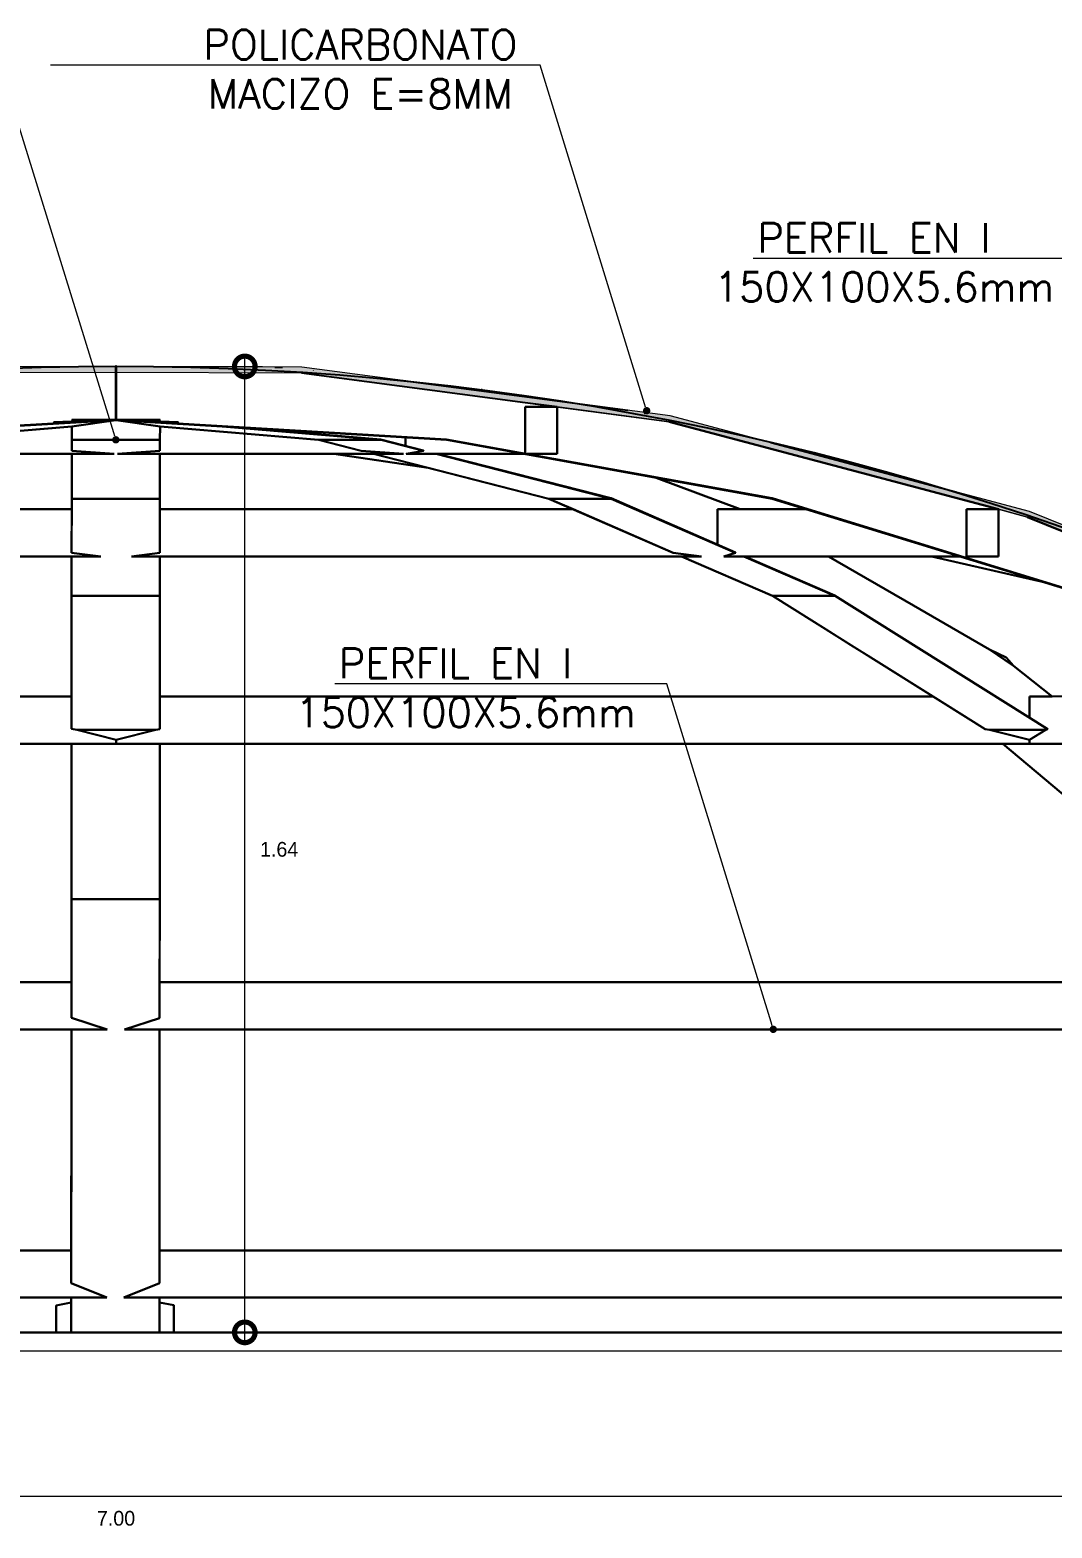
# Model space of a CAD drawing. Header units: metres. Extents: x 173 to 310, y -9 to 45.
# Drawn here: x 279.797 to 281.535, y 5.203 to 7.748 of the extents above; entities that cross this region are included whole.
import ezdxf
from ezdxf import colors
from ezdxf.entities.mleader import LeaderData, LeaderLine
from ezdxf.math import Vec2, Vec3

# ---------------------------------------------------------------- set-up
doc = ezdxf.new("R2010")
doc.units = ezdxf.units.M
doc.header["$MEASUREMENT"] = 0
for name, color, linetype, lineweight, true_color in [('Estructura – Carga_Pluma_Nº__167', 7, 'Continuous', 0, 0x009fd5), ('INT _ Mobiliario_Pluma_Nº__24', 7, 'Continuous', 0, 0x4a4a4a), ('INT _ Mobiliario_Pluma_Nº__90', 7, 'Continuous', 0, 0xc5ff15), ('Structural - Bearing_Pen_No__87', 7, 'Continuous', 20, 0x6a6a6a), ('Structural - Bearing_Pluma_Nº__167', 7, 'Continuous', 0, 0x009fd5), ('Structural - Bearing_Pluma_Nº__21', 7, 'Continuous', 0, 0x2a2a2a)]:
    doc.layers.add(name, color=color, linetype=linetype, lineweight=lineweight, true_color=true_color)
for name, color, linetype, lineweight in [('INT _ Mobiliario_Pluma_Nº__2', 8, 'Continuous', 5), ('MOD _ Estructura Compleja_Pluma_Nº__20', 7, 'Continuous', 5), ('MOD _ Forma_Pluma_Nº__20', 7, 'Continuous', 5), ('Structural - Bearing_Pluma_Nº__87', 62, 'Continuous', 0)]:
    doc.layers.add(name, color=color, linetype=linetype, lineweight=lineweight)
doc.styles.add('01COTAS', font='romans.shx')
doc.dimstyles.new('detalles menores', dxfattribs={"dimtxt": 0.025, "dimasz": 0.07, "dimexe": 0.03, "dimexo": 0.0215, "dimgap": 0.025, "dimtad": 2, "dimtih": 1, "dimtoh": 1, "dimzin": 1, "dimdsep": 46, "dimtxsty": 'Standard', "dimblk": 'DOTSMALL', "dimcen": 0, "dimdle": 0.0175, "dimclrd": 10, "dimclre": 10, "dimclrt": 3, "dimazin": 0, "dimtfac": 1, "dimtix": 1, "dimtmove": 0, "dimatfit": 2, "dimldrblk": 'OBLIQUE', "dimfxl": 1, "dimlwd": 5, "dimlwe": 5, "dimarcsym": 0})

# ---------------------------------------------------------------- blocks, each defined once
blk = doc.blocks.new('_DOT')
at = {"color": 0, "linetype": 'ByBlock', "lineweight": -2}
blk.add_line((-0.5, 0), (-1, 0), dxfattribs=at)
at = {"color": 0, "linetype": 'ByBlock', "const_width": 0.5}
blk.add_lwpolyline([(-0.25, 0, 1), (0.25, 0, 1)], format="xyb", close=True, dxfattribs=at)
blk = doc.blocks.new('_DOTSMALL')
at = {"color": 0, "linetype": 'ByBlock', "const_width": 0.5}
blk.add_lwpolyline([(-0.0625, 0, 1), (0.0625, 0, 1)], format="xyb", close=True, dxfattribs=at)
blk = doc.blocks.new('*D76')
at = {"color": 10, "lineweight": 5, "transparency": 16777216}
for p, q in [((280.1626, 5.5181), (280.1626, 7.1941)), ((279.9696, 7.1766), (280.1926, 7.1766)), ((279.9642, 5.5356), (280.1926, 5.5356))]:
    blk.add_line(p, q, dxfattribs=at)
at = {"layer": 'Defpoints', "color": 0, "transparency": 16777216}
for p in [(279.9481, 7.1766), (280.1626, 7.1766), (279.9427, 5.5356)]:
    blk.add_point(p, dxfattribs=at)
at = {"color": 10, "lineweight": 5, "transparency": 16777216, "xscale": 0.07, "yscale": 0.07, "zscale": 0.07}
for p, rotation in [((280.1626, 7.1766), 90), ((280.1626, 5.5356), 270)]:
    blk.add_blockref('_DOTSMALL', p, dxfattribs=dict(at, rotation=rotation))
at = {"color": 3, "transparency": 16777216, "insert": (280.221, 6.3561), "char_height": 0.025, "attachment_point": 5}
blk.add_mtext('1.64', dxfattribs=at)
blk = doc.blocks.new('_Oblique')
at = {"color": 0, "linetype": 'ByBlock', "lineweight": -2}
blk.add_line((-0.5, -0.5), (0.5, 0.5), dxfattribs=at)
blk = doc.blocks.new('*D77')
at = {"color": 10, "lineweight": 5, "transparency": 16777216}
for p, q in [((276.4439, 5.5136), (276.4439, 5.2271)), ((283.4436, 5.514), (283.4436, 5.2271)), ((276.4264, 5.2571), (283.4611, 5.2571))]:
    blk.add_line(p, q, dxfattribs=at)
at = {"layer": 'Defpoints', "color": 0, "transparency": 16777216}
for p in [(276.4439, 5.5351), (283.4436, 5.5355), (283.4436, 5.2571)]:
    blk.add_point(p, dxfattribs=at)
at = {"color": 10, "lineweight": 5, "transparency": 16777216, "xscale": 0.07, "yscale": 0.07, "zscale": 0.07, "rotation": 180}
blk.add_blockref('_DOTSMALL', (276.4439, 5.2571), dxfattribs=at)
at = {"color": 10, "lineweight": 5, "transparency": 16777216, "xscale": 0.07, "yscale": 0.07, "zscale": 0.07}
blk.add_blockref('_DOTSMALL', (283.4436, 5.2571), dxfattribs=at)
at = {"color": 3, "transparency": 16777216, "insert": (279.9437, 5.2196), "char_height": 0.025, "attachment_point": 5}
blk.add_mtext('7.00', dxfattribs=at)

msp = doc.modelspace()

# ---------------------------------------------------------------- hatches: boundary and pattern name
at = {"layer": 'Estructura – Carga_Pluma_Nº__167', "linetype": 'Continuous', "lineweight": 0, "true_color": 0x009fd5}
msp.add_hatch(color=142, dxfattribs=at).paths.add_polyline_path([(283.5161, 5.6013), (283.5238, 5.6083), (283.1363, 5.9997), (282.6311, 6.3794), (282.0816, 6.6913), (281.4966, 6.9303), (280.8859, 7.0926), (280.2595, 7.1755), (279.9436, 7.1766), (279.6276, 7.1755), (279.0012, 7.0926), (278.3905, 6.9303), (277.8056, 6.6913), (277.256, 6.3794), (276.7509, 5.9997), (276.3633, 5.6083), (276.371, 5.6013), (276.7577, 5.9919), (277.2616, 6.3708), (277.81, 6.6821), (278.3937, 6.9207), (279.0031, 7.0828), (279.6283, 7.1655), (279.9436, 7.1666), (280.2588, 7.1655), (280.884, 7.0828), (281.4934, 6.9207), (282.0771, 6.6821), (282.6255, 6.3708), (283.1294, 5.9919)])

# ---------------------------------------------------------------- linework, layer by layer
for p, q in [((279.9437, 7.1773), (279.9427, 7.1773)), ((279.9427, 7.1773), (279.9427, 7.0861)), ((279.9439, 7.1773), (279.9432, 7.1773)), ((279.9432, 7.1773), (279.9432, 7.0861)), ((279.9444, 7.1773), (279.9434, 7.1773)), ((279.9434, 7.1773), (279.9434, 7.0861)), ((279.9437, 7.0861), (279.9437, 7.1773)), ((279.9439, 7.0861), (279.9439, 7.1773)), ((279.9444, 7.0861), (279.9444, 7.1773)), ((280.2136, 7.1757), (280.2266, 7.1756)), ((280.6394, 7.1151), (280.2588, 7.1655)), ((280.4318, 7.1527), (280.8136, 7.1022)), ((280.6936, 7.108), (280.6394, 7.1151)), ((280.6394, 7.108), (280.6394, 7.0284)), ((280.6394, 7.0284), (280.6394, 7.108)), ((280.6394, 7.108), (280.6394, 7.108)), ((280.6394, 7.0284), (280.6394, 7.108)), ((280.6394, 7.108), (280.6936, 7.108)), ((280.6936, 7.108), (280.6394, 7.108)), ((280.6394, 7.108), (280.6394, 7.028)), ((280.6936, 7.108), (280.6936, 7.028)), ((280.6936, 7.028), (280.6936, 7.108)), ((279.9436, 7.0861), (279.3818, 7.0526)), ((279.3818, 7.0526), (279.9436, 7.0861)), ((279.3819, 7.052), (279.9436, 7.0855)), ((279.9428, 7.0854), (279.7624, 7.0747)), ((279.9439, 7.0861), (279.8372, 7.0816)), ((279.8372, 7.081), (279.9439, 7.0855)), ((279.8372, 7.0816), (279.8372, 7.081)), ((279.9432, 7.0861), (279.8378, 7.0817)), ((279.8378, 7.081), (279.9432, 7.0855)), ((279.8378, 7.0817), (279.8378, 7.081)), ((279.9434, 7.0854), (279.8685, 7.0747)), ((279.8685, 7.0747), (279.9434, 7.0854)), ((280.0186, 7.0861), (279.8686, 7.0861)), ((279.8686, 7.0861), (279.8686, 7.0854)), ((279.8686, 7.0854), (280.0186, 7.0854)), ((279.9427, 7.0861), (279.9437, 7.0861)), ((279.9434, 7.0854), (279.9428, 7.0854)), ((279.9432, 7.0861), (279.9439, 7.0861)), ((280.05, 7.0816), (279.9432, 7.0861)), ((279.9432, 7.0855), (280.05, 7.081)), ((279.9434, 7.0861), (279.9444, 7.0861)), ((279.9437, 7.0854), (279.9434, 7.0854)), ((280.5053, 7.0526), (279.9436, 7.0861)), ((279.9436, 7.0861), (280.3514, 7.0618)), ((279.9436, 7.0855), (280.5052, 7.052)), ((280.0185, 7.0747), (279.9437, 7.0854)), ((279.9443, 7.0854), (279.9437, 7.0854)), ((279.9437, 7.0854), (280.0185, 7.0747)), ((280.0493, 7.0817), (279.9439, 7.0861)), ((279.9439, 7.0855), (280.0493, 7.081)), ((280.1246, 7.0747), (279.9443, 7.0854)), ((280.0186, 7.0854), (280.0186, 7.0861)), ((280.0493, 7.081), (280.0493, 7.0817)), ((280.05, 7.081), (280.05, 7.0816)), ((280.8839, 7.0828), (280.884, 7.0828)), ((281.4437, 6.9339), (280.884, 7.0828)), ((280.884, 7.0828), (280.884, 7.0828)), ((280.884, 7.0828), (281.4437, 6.9339)), ((281.4438, 6.9339), (280.884, 7.0828)), ((279.8685, 7.0747), (279.5993, 7.052)), ((279.5993, 7.052), (279.8685, 7.0747)), ((279.8684, 7.0526), (279.8685, 7.0747)), ((279.8685, 7.0747), (279.8684, 7.052)), ((279.8685, 7.0747), (279.8684, 7.0526)), ((279.8684, 7.052), (279.8685, 7.0747)), ((279.8684, 7.052), (279.8684, 7.0526)), ((279.8684, 7.0526), (279.8684, 7.052)), ((279.8684, 7.0334), (279.8684, 7.052)), ((279.8684, 7.052), (280.0184, 7.052)), ((280.0184, 7.052), (279.8684, 7.052)), ((279.8684, 7.052), (279.8684, 7.0334)), ((280.0185, 7.0747), (280.0184, 7.052)), ((280.0184, 7.052), (280.0185, 7.0747)), ((280.0184, 7.052), (280.0184, 7.0334)), ((280.0184, 7.0334), (280.0184, 7.052)), ((280.2877, 7.052), (280.0185, 7.0747)), ((280.0185, 7.0747), (280.2877, 7.052)), ((280.3937, 7.052), (280.1246, 7.0747)), ((280.1246, 7.0747), (280.3937, 7.052)), ((280.1525, 7.073), (280.1246, 7.0747)), ((280.3938, 7.0526), (280.1525, 7.073)), ((280.1525, 7.073), (280.3938, 7.0526)), ((280.4356, 7.0561), (280.1525, 7.073)), ((280.3604, 7.0334), (280.2877, 7.052)), ((280.2877, 7.052), (280.3937, 7.052)), ((280.3937, 7.052), (280.2877, 7.052)), ((280.2877, 7.052), (280.3604, 7.0334)), ((280.3514, 7.0618), (280.5053, 7.0526)), ((280.4665, 7.0334), (280.3937, 7.052)), ((280.3937, 7.052), (280.4665, 7.0334)), ((280.4665, 7.0341), (280.3938, 7.0526)), ((280.3938, 7.0526), (280.4356, 7.042)), ((280.5052, 7.052), (280.4356, 7.0561)), ((280.4356, 7.0561), (280.4356, 7.042)), ((280.4356, 7.042), (280.4356, 7.0561)), ((280.638, 7.028), (280.5052, 7.052)), ((280.5052, 7.052), (281.0589, 6.952)), ((280.5053, 7.0526), (280.6394, 7.0284)), ((281.0591, 6.9526), (280.5053, 7.0526)), ((279.4544, 7.028), (279.9408, 7.028)), ((279.8684, 7.028), (279.5054, 7.028)), ((279.8684, 7.028), (279.8683, 6.952)), ((279.8683, 6.952), (279.8684, 7.028)), ((279.9408, 7.028), (279.8684, 7.0334)), ((279.8684, 7.0334), (279.9408, 7.028)), ((279.9408, 7.028), (279.8684, 7.028)), ((280.0184, 7.0334), (279.9463, 7.028)), ((279.9463, 7.028), (280.0184, 7.0334)), ((279.9463, 7.028), (280.4326, 7.028)), ((280.0184, 7.028), (279.9463, 7.028)), ((280.0183, 6.952), (280.0184, 7.028)), ((280.0184, 7.028), (280.0183, 6.952)), ((280.3142, 7.028), (280.0184, 7.028)), ((280.3815, 7.028), (280.3142, 7.028)), ((280.3142, 7.028), (280.4741, 7.0043)), ((280.4741, 7.0043), (280.3142, 7.028)), ((280.4326, 7.028), (280.3604, 7.0334)), ((280.3604, 7.0334), (280.4326, 7.028)), ((280.4326, 7.028), (280.3815, 7.028)), ((280.3815, 7.028), (280.6792, 6.952)), ((280.4189, 7.0184), (280.3815, 7.028)), ((280.4356, 7.042), (280.4665, 7.0341)), ((280.4665, 7.0334), (280.4367, 7.028)), ((280.4367, 7.028), (280.4665, 7.0334)), ((280.4367, 7.028), (280.638, 7.028)), ((280.4876, 7.028), (280.4367, 7.028)), ((280.4665, 7.0341), (280.4665, 7.0334)), ((280.4665, 7.0334), (280.4665, 7.0341)), ((280.7852, 6.952), (280.4876, 7.028)), ((280.4876, 7.028), (280.7852, 6.952)), ((280.4903, 7.028), (280.4876, 7.028)), ((280.7854, 6.9526), (280.4903, 7.028)), ((280.638, 7.028), (280.4903, 7.028)), ((280.4903, 7.028), (280.7854, 6.9526)), ((280.8617, 6.9876), (280.638, 7.028)), ((280.6394, 7.0284), (280.6394, 7.0284)), ((280.6394, 7.028), (280.6936, 7.028)), ((280.6936, 7.028), (280.6419, 7.028)), ((280.6419, 7.028), (281.0591, 6.9526)), ((281.0569, 7.0472), (281.3713, 6.9636)), ((280.4741, 7.0043), (280.4189, 7.0184)), ((280.6792, 6.952), (280.4741, 7.0043)), ((281.0044, 6.9339), (280.8617, 6.9876)), ((281.0589, 6.952), (280.8617, 6.9876)), ((280.8617, 6.9876), (281.0044, 6.9339)), ((279.8683, 6.952), (279.8682, 6.8602)), ((279.8683, 6.952), (280.0183, 6.952)), ((280.0183, 6.952), (279.8683, 6.952)), ((279.8683, 6.9391), (279.8683, 6.952)), ((280.0182, 6.8601), (280.0183, 6.952)), ((280.0183, 6.952), (280.0183, 6.9339)), ((280.6792, 6.952), (280.7852, 6.952)), ((280.7852, 6.952), (280.6792, 6.952)), ((280.6792, 6.952), (280.8908, 6.8601)), ((280.7207, 6.9339), (280.6792, 6.952)), ((280.9969, 6.8601), (280.7852, 6.952)), ((280.7852, 6.952), (280.9969, 6.8601)), ((280.9969, 6.8608), (280.7854, 6.9526)), ((280.7854, 6.9526), (280.966, 6.8742)), ((281.1177, 6.9339), (281.0589, 6.952)), ((281.0589, 6.952), (281.5969, 6.7869)), ((281.0591, 6.9526), (281.5971, 6.7875)), ((281.5971, 6.7875), (281.0591, 6.9526)), ((279.8683, 6.9339), (279.1662, 6.9339)), ((279.1662, 6.9339), (279.8683, 6.9339)), ((279.8682, 6.8602), (279.8683, 6.9339)), ((279.8683, 6.9339), (279.8683, 6.9391)), ((280.0183, 6.9339), (280.0182, 6.8601)), ((280.7207, 6.9339), (280.0183, 6.9339)), ((280.0183, 6.9339), (280.7207, 6.9339)), ((280.8908, 6.8601), (280.7207, 6.9339)), ((281.1177, 6.9339), (280.966, 6.9339)), ((280.966, 6.9339), (280.966, 6.8742)), ((280.966, 6.8742), (280.966, 6.9339)), ((280.966, 6.9339), (281.0044, 6.9339)), ((281.0044, 6.9339), (281.1177, 6.9339)), ((281.3783, 6.8539), (281.1177, 6.9339)), ((281.3897, 6.9339), (281.3896, 6.9339)), ((281.3896, 6.9339), (281.3896, 6.8539)), ((281.3896, 6.8539), (281.3896, 6.9339)), ((281.3896, 6.9339), (281.4437, 6.9339)), ((281.3897, 6.8539), (281.3897, 6.9339)), ((281.4438, 6.9339), (281.3897, 6.9339)), ((281.3897, 6.9339), (281.3897, 6.8539)), ((281.4437, 6.9339), (281.4438, 6.9339)), ((281.4438, 6.9339), (281.4438, 6.8539)), ((281.4438, 6.8539), (281.4438, 6.9339)), ((281.4933, 6.9208), (281.4934, 6.9207)), ((281.4933, 6.9208), (281.4934, 6.9207)), ((281.4934, 6.9207), (281.4933, 6.9208)), ((282.0425, 6.6962), (281.4934, 6.9207)), ((281.4934, 6.9207), (281.4934, 6.9207)), ((281.4934, 6.9207), (281.4934, 6.9207)), ((281.4934, 6.9207), (282.0425, 6.6962)), ((282.0423, 6.6963), (281.4934, 6.9207)), ((280.966, 6.8742), (280.9969, 6.8608)), ((278.9473, 6.8539), (279.9177, 6.8539)), ((279.8682, 6.8539), (279.1544, 6.8539)), ((279.8682, 6.8539), (279.8681, 6.7869)), ((279.9177, 6.8539), (279.8682, 6.8602)), ((279.8682, 6.8602), (279.9177, 6.8539)), ((279.9177, 6.8539), (279.8682, 6.8539)), ((279.8682, 6.841), (279.8682, 6.8539)), ((280.0182, 6.8601), (279.9698, 6.8539)), ((279.9698, 6.8539), (280.0182, 6.8601)), ((279.9698, 6.8539), (280.9392, 6.8539)), ((280.0182, 6.8539), (279.9698, 6.8539)), ((280.0181, 6.7869), (280.0182, 6.8539)), ((280.0182, 6.8539), (280.0181, 6.7869)), ((280.3659, 6.8539), (280.0182, 6.8539)), ((280.905, 6.8539), (280.3659, 6.8539)), ((280.9392, 6.8539), (280.8908, 6.8601)), ((280.8908, 6.8601), (280.9392, 6.8539)), ((280.9392, 6.8539), (280.905, 6.8539)), ((280.905, 6.8539), (281.0595, 6.7869)), ((281.0595, 6.7869), (280.905, 6.8539)), ((280.9969, 6.8601), (280.977, 6.8539)), ((280.977, 6.8539), (280.9969, 6.8601)), ((280.977, 6.8539), (281.3783, 6.8539)), ((281.0111, 6.8539), (280.977, 6.8539)), ((280.9969, 6.8608), (280.9969, 6.8601)), ((280.9969, 6.8601), (280.9969, 6.8608)), ((281.1656, 6.7869), (281.0111, 6.8539)), ((281.0111, 6.8539), (281.1656, 6.7869)), ((281.0127, 6.8539), (281.0111, 6.8539)), ((281.1657, 6.7875), (281.0127, 6.8539)), ((281.0127, 6.8539), (281.1657, 6.7875)), ((281.155, 6.8539), (281.0127, 6.8539)), ((281.2994, 6.7704), (281.155, 6.8539)), ((281.155, 6.8539), (281.2994, 6.7704)), ((281.3299, 6.8539), (281.155, 6.8539)), ((281.3299, 6.8539), (281.5231, 6.8095)), ((281.3783, 6.8539), (281.3299, 6.8539)), ((281.5231, 6.8095), (281.3299, 6.8539)), ((281.5231, 6.8095), (281.3783, 6.8539)), ((281.3896, 6.8539), (281.3897, 6.8539)), ((281.4438, 6.8539), (281.3896, 6.8539)), ((281.3897, 6.8539), (281.4438, 6.8539)), ((279.8681, 6.7869), (279.8682, 6.841)), ((281.5968, 6.7869), (281.5231, 6.8095)), ((279.8681, 6.7869), (279.868, 6.5607)), ((279.8681, 6.7869), (280.0181, 6.7869)), ((280.0181, 6.7869), (279.8681, 6.7869)), ((279.8681, 6.6985), (279.8681, 6.7869)), ((280.018, 6.5603), (280.0181, 6.7869)), ((280.0181, 6.7869), (280.0181, 6.6821)), ((281.0595, 6.7869), (281.1656, 6.7869)), ((281.1656, 6.7869), (281.0595, 6.7869)), ((281.0595, 6.7869), (281.4212, 6.5603)), ((281.1506, 6.7298), (281.0595, 6.7869)), ((281.5274, 6.5603), (281.1656, 6.7869)), ((281.1656, 6.7869), (281.5274, 6.5603)), ((281.5274, 6.561), (281.1657, 6.7875)), ((281.1657, 6.7875), (281.4964, 6.5804)), ((281.4287, 6.6957), (281.2994, 6.7704)), ((281.2994, 6.7704), (281.4287, 6.6957)), ((281.2994, 6.7704), (281.4287, 6.6957)), ((281.4287, 6.6957), (281.2994, 6.7704)), ((281.1929, 6.7033), (281.1506, 6.7298)), ((279.8681, 6.6821), (279.8681, 6.6985)), ((281.2268, 6.6821), (281.1929, 6.7033)), ((281.4287, 6.6957), (281.4287, 6.6957)), ((281.4287, 6.6957), (281.4696, 6.6681)), ((281.4569, 6.6821), (281.4287, 6.6957)), ((281.4696, 6.6681), (281.4287, 6.6957)), ((281.4287, 6.6957), (281.4569, 6.6821)), ((281.4287, 6.6957), (281.4287, 6.6957)), ((279.868, 6.6157), (279.8681, 6.6821)), ((280.0181, 6.6699), (280.018, 6.6157)), ((280.0181, 6.6821), (280.0181, 6.6699)), ((281.3328, 6.6157), (281.2268, 6.6821)), ((281.4696, 6.6681), (281.4569, 6.6821)), ((281.4569, 6.6821), (281.4584, 6.6804)), ((281.4584, 6.6804), (281.4696, 6.6681)), ((281.4696, 6.6681), (281.4696, 6.6681)), ((281.5348, 6.6157), (281.4696, 6.6681)), ((281.4696, 6.6681), (281.5349, 6.6157)), ((281.4696, 6.6681), (281.4696, 6.6681)), ((281.4696, 6.6681), (281.5348, 6.6157)), ((281.5349, 6.6157), (281.4696, 6.6681)), ((279.868, 6.6157), (278.554, 6.6157)), ((278.7565, 6.6157), (279.868, 6.6157)), ((279.868, 6.5607), (279.868, 6.6157)), ((281.3328, 6.6157), (280.018, 6.6157)), ((280.018, 6.6157), (280.018, 6.5603)), ((280.018, 6.6157), (280.3478, 6.6157)), ((280.3478, 6.6157), (281.3328, 6.6157)), ((281.4212, 6.5603), (281.3328, 6.6157)), ((281.9833, 6.6157), (281.4964, 6.6157)), ((281.4964, 6.6157), (281.4964, 6.5804)), ((281.4964, 6.5804), (281.4964, 6.6157)), ((281.4964, 6.6157), (281.5348, 6.6157)), ((281.5348, 6.6157), (281.5349, 6.6157)), ((281.4964, 6.5804), (281.5274, 6.561)), ((279.8769, 6.559), (279.868, 6.5607)), ((279.868, 6.5607), (279.8769, 6.559)), ((279.944, 6.5425), (279.8769, 6.559)), ((279.8769, 6.559), (280.0111, 6.559)), ((279.8769, 6.559), (279.944, 6.5425)), ((280.0111, 6.559), (279.8769, 6.559)), ((280.0111, 6.559), (279.944, 6.5425)), ((279.944, 6.5425), (280.0111, 6.559)), ((279.944, 6.5425), (279.944, 6.5357)), ((279.944, 6.5357), (279.944, 6.5425)), ((280.018, 6.5603), (280.0111, 6.559)), ((280.0111, 6.559), (280.018, 6.5603)), ((281.4283, 6.559), (281.4212, 6.5603)), ((281.4212, 6.5603), (281.4283, 6.559)), ((281.4963, 6.5423), (281.4283, 6.559)), ((281.4283, 6.559), (281.5245, 6.559)), ((281.4283, 6.559), (281.4963, 6.5423)), ((281.5245, 6.559), (281.4283, 6.559)), ((281.5245, 6.559), (281.4963, 6.5423)), ((281.4963, 6.5423), (281.5245, 6.559)), ((281.4963, 6.5357), (281.4963, 6.5423)), ((281.4963, 6.5423), (281.4963, 6.5357)), ((281.5274, 6.5603), (281.5245, 6.559)), ((281.5245, 6.559), (281.5274, 6.5603)), ((281.5274, 6.561), (281.5274, 6.5603)), ((281.5274, 6.5603), (281.5274, 6.561)), ((278.3913, 6.5357), (279.944, 6.5357)), ((279.868, 6.5357), (279.1442, 6.5357)), ((279.868, 6.5357), (279.8679, 6.2717)), ((279.8679, 6.3864), (279.868, 6.5357)), ((280.018, 6.5357), (279.868, 6.5357)), ((279.944, 6.5357), (281.4963, 6.5357)), ((280.0179, 6.2717), (280.018, 6.5357)), ((280.018, 6.5357), (280.0179, 6.3708)), ((280.8351, 6.5357), (280.018, 6.5357)), ((281.451, 6.5357), (280.8351, 6.5357)), ((281.5571, 6.5357), (281.451, 6.5357)), ((281.451, 6.5357), (281.7653, 6.2717)), ((281.6006, 6.41), (281.451, 6.5357)), ((281.4963, 6.5357), (282.1399, 6.5357)), ((279.8679, 6.3708), (279.8679, 6.3864)), ((279.8679, 6.2717), (279.8679, 6.3708)), ((280.0179, 6.3708), (280.0179, 6.3582)), ((280.0179, 6.3582), (280.0179, 6.2717)), ((279.8679, 6.2717), (279.8678, 6.0699)), ((279.8678, 6.1304), (279.8679, 6.2717)), ((279.8679, 6.2717), (280.0179, 6.2717)), ((280.0179, 6.2717), (279.8679, 6.2717)), ((280.0178, 6.0694), (280.0179, 6.2717)), ((280.0179, 6.2717), (280.0178, 6.1304)), ((279.8678, 6.1304), (277.9913, 6.1304)), ((279.2501, 6.1304), (279.8678, 6.1304)), ((279.8678, 6.0699), (279.8678, 6.1304)), ((281.8953, 6.1304), (280.0178, 6.1304)), ((280.0178, 6.1304), (280.0178, 6.0694)), ((280.0178, 6.1304), (281.3726, 6.1304)), ((281.3726, 6.1304), (281.8953, 6.1304)), ((279.9289, 6.0504), (279.8678, 6.0699)), ((279.8678, 6.0699), (279.9289, 6.0504)), ((280.0178, 6.0694), (279.9582, 6.0504)), ((279.9582, 6.0504), (280.0178, 6.0694)), ((277.8754, 6.0504), (279.9289, 6.0504)), ((279.8678, 6.0504), (279.6506, 6.0504)), ((279.8678, 6.0504), (279.8678, 5.9289)), ((279.9289, 6.0504), (279.8678, 6.0504)), ((279.8678, 6.007), (279.8678, 6.0504)), ((279.9582, 6.0504), (282.0112, 6.0504)), ((280.0178, 6.0504), (279.9582, 6.0504)), ((280.0178, 5.9289), (280.0178, 6.0504)), ((280.0178, 6.0504), (280.0178, 5.9919)), ((281.8483, 6.0504), (280.0178, 6.0504)), ((279.8678, 5.9919), (279.8678, 6.007)), ((279.8678, 5.9289), (279.8678, 5.9919)), ((280.0178, 5.9919), (280.0178, 5.9785)), ((280.0178, 5.9785), (280.0178, 5.9289)), ((279.8678, 5.9289), (279.8677, 5.6191)), ((279.8677, 5.6746), (279.8678, 5.9289)), ((280.0177, 5.6191), (280.0178, 5.9289)), ((280.0178, 5.9289), (280.0177, 5.6746)), ((279.8677, 5.6746), (277.6218, 5.6746)), ((279.2335, 5.6746), (279.8677, 5.6746)), ((279.8677, 5.6191), (279.8677, 5.6746)), ((282.2647, 5.6746), (280.0177, 5.6746)), ((280.0177, 5.6746), (280.0177, 5.6191)), ((280.0177, 5.6746), (281.7084, 5.6746)), ((279.9282, 5.5946), (279.8677, 5.6191)), ((279.8677, 5.6191), (279.9282, 5.5946)), ((280.0177, 5.6191), (279.9571, 5.5946)), ((279.9571, 5.5946), (280.0177, 5.6191)), ((277.5216, 5.5946), (279.9282, 5.5946)), ((279.8677, 5.5946), (279.6224, 5.5946)), ((279.8417, 5.5811), (279.8677, 5.5863)), ((279.8677, 5.5863), (279.8417, 5.5811)), ((279.8417, 5.5494), (279.8417, 5.5811)), ((279.8417, 5.5811), (279.8417, 5.5355)), ((279.8418, 5.5355), (279.8417, 5.5811)), ((279.8417, 5.5811), (279.8418, 5.5355)), ((279.9282, 5.5946), (279.8677, 5.5946)), ((279.8677, 5.5946), (279.8677, 5.5356)), ((279.8677, 5.5863), (279.8677, 5.5946)), ((279.8677, 5.5356), (279.8677, 5.5863)), ((279.9571, 5.5946), (282.3648, 5.5946)), ((280.0177, 5.5946), (279.9571, 5.5946)), ((280.0177, 5.5356), (280.0177, 5.5946)), ((282.1533, 5.5946), (280.0177, 5.5946)), ((280.0177, 5.5946), (280.0177, 5.5866)), ((280.0177, 5.5866), (280.0417, 5.5818)), ((280.0417, 5.5818), (280.0177, 5.5866)), ((280.0177, 5.5866), (280.0177, 5.5356)), ((280.0417, 5.5818), (280.0418, 5.5355)), ((280.0418, 5.5355), (280.0417, 5.5818)), ((279.8417, 5.5355), (279.8417, 5.5494)), ((277.5387, 5.5355), (279.8417, 5.5355)), ((279.9239, 5.5355), (279.7457, 5.5355)), ((279.8417, 5.5355), (279.8418, 5.5355)), ((279.8418, 5.5355), (280.0418, 5.5355)), ((279.8677, 5.5356), (280.0177, 5.5356)), ((280.0177, 5.5356), (279.8677, 5.5356)), ((280.1023, 5.5355), (279.9239, 5.5355)), ((280.0418, 5.5355), (282.3464, 5.5355)), ((280.2801, 5.5355), (280.1023, 5.5355)), ((280.4568, 5.5355), (280.2801, 5.5355)), ((280.6319, 5.5355), (280.4568, 5.5355)), ((280.8047, 5.5355), (280.6319, 5.5355)), ((280.9749, 5.5355), (280.8047, 5.5355)), ((281.1417, 5.5355), (280.9749, 5.5355)), ((281.3046, 5.5355), (281.1417, 5.5355)), ((281.4633, 5.5355), (281.3046, 5.5355)), ((281.617, 5.5355), (281.4633, 5.5355))]:
    msp.add_line(p, q)
msp.add_arc((279.9436, 2.3058), 4.8708, 42.6893, 137.3107)
at = {"layer": 'Estructura – Carga_Pluma_Nº__167', "color": 142, "linetype": 'Continuous', "lineweight": 0, "true_color": 0x009fd5}
for p, q in [((279.9436, 7.1766), (279.6276, 7.1755)), ((279.9436, 7.1666), (279.6283, 7.1655)), ((280.2595, 7.1755), (279.9436, 7.1766)), ((280.2588, 7.1655), (279.9436, 7.1666)), ((280.2588, 7.1655), (280.2258, 7.1656)), ((280.884, 7.0828), (280.2588, 7.1655)), ((280.8859, 7.0926), (280.2595, 7.1755)), ((280.6394, 7.1151), (280.8839, 7.0828)), ((280.884, 7.0828), (280.6394, 7.1151)), ((280.884, 7.0828), (280.6936, 7.108)), ((281.4934, 6.9207), (280.884, 7.0828)), ((281.4966, 6.9303), (280.8859, 7.0926)), ((281.4934, 6.9207), (281.4438, 6.9339)), ((281.4438, 6.9339), (281.4933, 6.9208)), ((281.4934, 6.9207), (281.4438, 6.9339)), ((282.0816, 6.6913), (281.4966, 6.9303)), ((282.0771, 6.6821), (281.4934, 6.9207))]:
    msp.add_line(p, q, dxfattribs=at)
at = {"layer": 'INT _ Mobiliario_Pluma_Nº__2', "color": 8, "linetype": 'Continuous', "lineweight": 5}
for p, q in [((280.1805, 7.1773), (280.1812, 7.178)), ((279.9427, 7.1517), (279.9437, 7.1527)), ((279.9432, 7.1522), (279.9439, 7.1529)), ((279.9434, 7.1524), (279.9444, 7.1533)), ((280.279, 7.1698), (280.2796, 7.1704)), ((280.4698, 7.1485), (280.4705, 7.1491)), ((280.5653, 7.1378), (280.5659, 7.1385)), ((279.8722, 7.0812), (279.873, 7.0819)), ((279.8735, 7.0825), (279.8742, 7.0832)), ((279.8735, 7.0825), (279.8743, 7.0832)), ((279.8765, 7.0854), (279.8772, 7.0861)), ((280.0804, 7.0773), (280.0811, 7.0779)), ((280.8415, 7.0959), (280.8421, 7.0965)), ((280.1805, 7.0713), (280.1812, 7.072)), ((280.3807, 7.0594), (280.3814, 7.06)), ((280.4808, 7.0534), (280.4815, 7.0541)), ((281.0145, 7.0568), (281.0151, 7.0574)), ((281.101, 7.0372), (281.1016, 7.0378)), ((280.663, 7.0235), (280.6636, 7.0241)), ((280.7529, 7.0072), (280.7535, 7.0078)), ((280.9325, 6.9748), (280.9331, 6.9754)), ((281.0224, 6.9586), (281.023, 6.9592)), ((281.1882, 6.9123), (281.1888, 6.9128)), ((281.5098, 6.9157), (281.5104, 6.9162)), ((281.2694, 6.8874), (281.2699, 6.8879)), ((281.4317, 6.8376), (281.4323, 6.8381)), ((281.5129, 6.8127), (281.5134, 6.8132))]:
    msp.add_line(p, q, dxfattribs=at)
at = {"layer": 'INT _ Mobiliario_Pluma_Nº__24', "color": 251, "linetype": 'Continuous', "lineweight": 0, "true_color": 0x4a4a4a}
for p, q in [((279.9427, 7.1773), (279.9427, 7.0861)), ((279.9432, 7.1773), (279.9432, 7.0861)), ((279.9434, 7.1773), (279.9434, 7.0861)), ((279.9437, 7.1773), (279.9437, 7.0861)), ((279.9439, 7.1773), (279.9439, 7.0861)), ((279.9444, 7.1773), (279.9444, 7.0861)), ((279.9436, 7.0855), (279.3819, 7.052)), ((279.9427, 7.0861), (279.8372, 7.0816)), ((279.9439, 7.0855), (279.8372, 7.081)), ((279.8372, 7.0816), (279.8372, 7.081)), ((279.9432, 7.0861), (279.8378, 7.0817)), ((279.9432, 7.0855), (279.8378, 7.081)), ((279.8378, 7.0817), (279.8378, 7.081)), ((279.8686, 7.0861), (279.8686, 7.0854)), ((279.9432, 7.0861), (279.8686, 7.0861)), ((280.0186, 7.0854), (279.8686, 7.0854)), ((279.9434, 7.0861), (279.9432, 7.0861)), ((280.05, 7.081), (279.9432, 7.0855)), ((280.5052, 7.052), (279.9436, 7.0855)), ((279.9439, 7.0861), (279.9437, 7.0861)), ((280.0186, 7.0861), (279.9439, 7.0861)), ((280.0493, 7.0817), (279.9439, 7.0861)), ((280.0493, 7.081), (279.9439, 7.0855)), ((279.9444, 7.0861), (280.05, 7.0816)), ((280.0186, 7.0861), (280.0186, 7.0854)), ((280.0493, 7.0817), (280.0493, 7.081)), ((280.05, 7.0816), (280.05, 7.081)), ((280.3514, 7.0618), (280.5053, 7.0526)), ((281.0589, 6.952), (280.5052, 7.052)), ((280.5053, 7.0526), (281.0591, 6.9526)), ((281.5969, 6.7869), (281.0589, 6.952)), ((281.0591, 6.9526), (281.5971, 6.7875))]:
    msp.add_line(p, q, dxfattribs=at)
at = {"layer": 'INT _ Mobiliario_Pluma_Nº__90', "color": 60, "linetype": 'Continuous', "lineweight": 0, "true_color": 0xc5ff15}
for p, q in [((279.8685, 7.0747), (279.5993, 7.052)), ((279.8685, 7.0747), (279.8684, 7.052)), ((279.8684, 7.052), (279.8684, 7.0526)), ((279.8684, 7.052), (279.8684, 7.0334)), ((280.0185, 7.0747), (280.0184, 7.052)), ((280.0184, 7.052), (280.0184, 7.0334)), ((280.0185, 7.0747), (280.2877, 7.052)), ((280.1246, 7.0747), (280.3937, 7.052)), ((280.3938, 7.0526), (280.1525, 7.073)), ((280.2877, 7.052), (280.3604, 7.0334)), ((280.3514, 7.0618), (280.5053, 7.0526)), ((280.3937, 7.052), (280.4665, 7.0334)), ((280.4665, 7.0341), (280.3938, 7.0526)), ((280.5052, 7.052), (280.5052, 7.052)), ((279.8684, 7.028), (279.8683, 6.952)), ((280.0184, 7.028), (280.0183, 6.952)), ((280.3815, 7.028), (280.6792, 6.952)), ((280.4876, 7.028), (280.7852, 6.952)), ((280.7854, 6.9526), (280.4903, 7.028)), ((279.8683, 6.952), (279.8682, 6.8602)), ((279.8683, 6.952), (279.8683, 6.9526)), ((280.0183, 6.952), (280.0182, 6.8601)), ((280.6792, 6.952), (280.8908, 6.8601)), ((280.7852, 6.952), (280.9969, 6.8601)), ((280.9969, 6.8608), (280.7854, 6.9526)), ((281.0589, 6.952), (281.0589, 6.952)), ((279.8682, 6.8539), (279.8681, 6.7869)), ((280.0182, 6.8539), (280.0181, 6.7869)), ((280.905, 6.8539), (281.0595, 6.7869)), ((281.0111, 6.8539), (281.1656, 6.7869)), ((281.1657, 6.7875), (281.0127, 6.8539)), ((279.8681, 6.7869), (279.868, 6.5607)), ((279.8681, 6.7869), (279.8681, 6.7875)), ((280.0181, 6.7869), (280.018, 6.5603)), ((281.0595, 6.7869), (281.4212, 6.5603)), ((281.1656, 6.7869), (281.5274, 6.5603)), ((281.5274, 6.561), (281.1657, 6.7875)), ((281.4696, 6.6681), (281.4287, 6.6957)), ((279.868, 6.5357), (279.8679, 6.2717)), ((280.018, 6.5357), (280.0179, 6.2717)), ((281.451, 6.5357), (281.7653, 6.2717)), ((279.8679, 6.2717), (279.8678, 6.0699)), ((280.0179, 6.2717), (280.0178, 6.0694)), ((279.8678, 6.0504), (279.8678, 5.9289)), ((280.0178, 6.0504), (280.0178, 5.9289)), ((279.8678, 5.9289), (279.8677, 5.6191)), ((280.0178, 5.9289), (280.0177, 5.6191)), ((279.8677, 5.5946), (279.8677, 5.5356)), ((280.0177, 5.5946), (280.0177, 5.5356))]:
    msp.add_line(p, q, dxfattribs=at)
at = {"layer": 'MOD _ Estructura Compleja_Pluma_Nº__20', "color": 7, "linetype": 'Continuous', "lineweight": 5}
for p, q in [((281.4287, 6.6957), (281.155, 6.8539)), ((281.5349, 6.6157), (281.4696, 6.6681))]:
    msp.add_line(p, q, dxfattribs=at)
at = {"layer": 'MOD _ Forma_Pluma_Nº__20', "color": 7, "linetype": 'Continuous', "lineweight": 5}
for p, q in [((279.8418, 5.5355), (279.8417, 5.5811)), ((280.0418, 5.5355), (280.0417, 5.5818))]:
    msp.add_line(p, q, dxfattribs=at)
at = {"layer": 'Structural - Bearing_Pen_No__87', "color": 251, "linetype": 'Continuous', "lineweight": 20, "true_color": 0x6a6a6a}
msp.add_line((283.1365, 5.5035), (276.7428, 5.5035), dxfattribs=at)
at = {"layer": 'Structural - Bearing_Pluma_Nº__167', "color": 142, "linetype": 'Continuous', "lineweight": 0, "true_color": 0x009fd5}
for p, q in [((279.4544, 7.028), (279.9408, 7.028)), ((279.9463, 7.028), (280.4326, 7.028)), ((280.4367, 7.028), (280.638, 7.028)), ((279.1662, 6.9339), (279.8683, 6.9339)), ((280.0183, 6.9339), (280.7207, 6.9339)), ((280.966, 6.9339), (281.1177, 6.9339)), ((278.9473, 6.8539), (279.9177, 6.8539)), ((279.9698, 6.8539), (280.9392, 6.8539)), ((280.977, 6.8539), (281.3783, 6.8539)), ((278.554, 6.6157), (279.868, 6.6157)), ((280.018, 6.6157), (281.3328, 6.6157)), ((281.4964, 6.6157), (281.9833, 6.6157)), ((279.944, 6.5357), (279.944, 6.5425)), ((281.4963, 6.5357), (281.4963, 6.5423)), ((278.3913, 6.5357), (279.944, 6.5357)), ((279.944, 6.5357), (281.4963, 6.5357)), ((281.4963, 6.5357), (282.1399, 6.5357)), ((277.9913, 6.1304), (279.8678, 6.1304)), ((280.0178, 6.1304), (281.8953, 6.1304)), ((277.8754, 6.0504), (279.9289, 6.0504)), ((279.9582, 6.0504), (282.0112, 6.0504)), ((277.6218, 5.6746), (279.8677, 5.6746)), ((280.0177, 5.6746), (282.2647, 5.6746)), ((277.5216, 5.5946), (279.9282, 5.5946)), ((279.9571, 5.5946), (282.3648, 5.5946))]:
    msp.add_line(p, q, dxfattribs=at)
at = {"layer": 'Structural - Bearing_Pluma_Nº__21', "color": 0, "linetype": 'Continuous', "lineweight": 0}
for p, q in [((280.6394, 7.108), (280.6394, 7.028)), ((280.6936, 7.108), (280.6394, 7.108)), ((280.6936, 7.108), (280.6936, 7.028)), ((280.6936, 7.028), (280.6394, 7.028)), ((281.3897, 6.9339), (281.3897, 6.8539)), ((281.4438, 6.9339), (281.3897, 6.9339)), ((281.4438, 6.9339), (281.4438, 6.8539)), ((281.4438, 6.8539), (281.3897, 6.8539))]:
    msp.add_line(p, q, dxfattribs=at)
at = {"layer": 'Structural - Bearing_Pluma_Nº__87', "linetype": 'Continuous', "lineweight": 0}
for p, q in [((279.9239, 5.5355), (279.7457, 5.5355)), ((280.1023, 5.5355), (279.9239, 5.5355)), ((280.2801, 5.5355), (280.1023, 5.5355)), ((280.4568, 5.5355), (280.2801, 5.5355)), ((280.6319, 5.5355), (280.4568, 5.5355)), ((280.8047, 5.5355), (280.6319, 5.5355)), ((280.9749, 5.5355), (280.8047, 5.5355)), ((281.1417, 5.5355), (280.9749, 5.5355)), ((281.3046, 5.5355), (281.1417, 5.5355)), ((281.4633, 5.5355), (281.3046, 5.5355)), ((281.617, 5.5355), (281.4633, 5.5355))]:
    msp.add_line(p, q, dxfattribs=at)

# ---------------------------------------------------------------- dimensions: what is measured, and where the dimension line sits
dim = msp.add_linear_dim(base=(280.1626, 7.1766), p1=(279.9427, 5.5356), p2=(279.9481, 7.1766), angle=90, dimstyle='detalles menores')
dim.commit()
dim.dimension.update_dxf_attribs({"geometry": '*D76', "text_midpoint": (280.221, 6.3561)})
dim = msp.add_linear_dim(base=(283.4436, 5.2571), p1=(276.4439, 5.5351), p2=(283.4436, 5.5355), dimstyle='detalles menores')
dim.commit()
dim.dimension.update_dxf_attribs({"geometry": '*D77', "text_midpoint": (279.9437, 5.2196)})

# ---------------------------------------------------------------- leaders
at = {"ltscale": 650}
ml = msp.add_multileader_mtext('Standard', dxfattribs=at)
ml.set_content('POLICARBONATO MACIZO E=8MM', color=256, style='01COTAS')
ml.set_leader_properties(color=1, lineweight=9)
ml.set_arrow_properties(name='DOT')
ml.build(insert=Vec2(0, 0))
ml.multileader.update_dxf_attribs({"text_left_attachment_type": 6, "text_right_attachment_type": 6, "dogleg_length": 0.0685, "arrow_head_size": 0.0125})
ctx = ml.context
ctx.base_point, ctx.char_height, ctx.arrow_head_size, ctx.landing_gap_size, ctx.plane_origin = Vec3(280.0709, 7.6883), 0.05, 0.0125, 0.00025, Vec3(280.2166, 8.463)
ctx.left_attachment, ctx.right_attachment, ctx.text_align_type = 6, 6, 1
notes = []
notes.append((ctx, [(1, (1, 1, 0), (280.6647, 7.6883), (-1, 0), 0.0171, [(1, [(280.8458, 7.1014)], 0, [])])]))
ctx.mtext.insert, ctx.mtext.width, ctx.mtext.alignment, ctx.mtext.flow_direction = Vec3(280.3592, 7.7483), 0.806958, 2, 5
ml = msp.add_multileader_mtext('Standard', dxfattribs=at)
ml.set_content('PERFIL EN I\\P 150X100X5.6mm', color=256, style='01COTAS')
ml.set_leader_properties(color=1, lineweight=9)
ml.set_arrow_properties(name='DOT')
ml.build(insert=Vec2(0, 0))
ml.multileader.update_dxf_attribs({"text_left_attachment_type": 6, "text_right_attachment_type": 6, "dogleg_length": 0.0685, "arrow_head_size": 0.0125})
ctx = ml.context
ctx.base_point, ctx.char_height, ctx.arrow_head_size, ctx.landing_gap_size, ctx.plane_origin = Vec3(279.0614, 7.6388), 0.05, 0.0125, 0.00025, Vec3(279.3143, 8.4135)
ctx.left_attachment, ctx.right_attachment, ctx.text_align_type = 6, 6, 1
notes.append((ctx, [(1, (1, 1, 0), (279.7623, 7.6388), (-1, 0), 0.0171, [(1, [(279.9434, 7.052)], 0, [])])]))
ctx.mtext.insert, ctx.mtext.width, ctx.mtext.alignment, ctx.mtext.flow_direction = Vec3(279.4033, 7.6988), 0.806958, 2, 5
ml = msp.add_multileader_mtext('Standard', dxfattribs=at)
ml.set_content('PERFIL EN I\\P 150X100X5.6mm', color=256, style='01COTAS')
ml.set_leader_properties(color=1, lineweight=9)
ml.set_arrow_properties(name='DOT')
ml.build(insert=Vec2(0, 0))
ml.multileader.update_dxf_attribs({"text_left_attachment_type": 6, "text_right_attachment_type": 6, "dogleg_length": 0.0685, "arrow_head_size": 0.0125})
ctx = ml.context
ctx.base_point, ctx.char_height, ctx.arrow_head_size, ctx.landing_gap_size, ctx.plane_origin = Vec3(280.8904, 7.3602), 0.05, 0.0125, 0.00025, Vec3(281.1432, 8.1349)
ctx.left_attachment, ctx.right_attachment, ctx.text_align_type = 6, 6, 1
notes.append((ctx, [(1, (1, 1, 0), (281.5913, 7.3602), (-1, 0), 0.0171, [(1, [(281.7724, 6.7733)], 0, [])])]))
ctx.mtext.insert, ctx.mtext.width, ctx.mtext.alignment, ctx.mtext.flow_direction = Vec3(281.2323, 7.4202), 0.806958, 2, 5
ml = msp.add_multileader_mtext('Standard', dxfattribs=at)
ml.set_content('PERFIL EN I\\P 150X100X5.6mm', color=256, style='01COTAS')
ml.set_leader_properties(color=1, lineweight=9)
ml.set_arrow_properties(name='DOT')
ml.build(insert=Vec2(0, 0))
ml.multileader.update_dxf_attribs({"text_left_attachment_type": 6, "text_right_attachment_type": 6, "dogleg_length": 0.0685, "arrow_head_size": 0.0125})
ctx = ml.context
ctx.base_point, ctx.char_height, ctx.arrow_head_size, ctx.landing_gap_size, ctx.plane_origin = Vec3(280.1788, 6.6373), 0.05, 0.0125, 0.00025, Vec3(280.4317, 7.412)
ctx.left_attachment, ctx.right_attachment, ctx.text_align_type = 6, 6, 1
notes.append((ctx, [(1, (1, 1, 0), (280.8798, 6.6373), (-1, 0), 0.0171, [(1, [(281.0609, 6.0504)], 0, [])])]))
ctx.mtext.insert, ctx.mtext.width, ctx.mtext.alignment, ctx.mtext.flow_direction = Vec3(280.5208, 6.6973), 0.806958, 2, 5
for ctx, leaders in notes:
    for number, flags, end, landing, length, lines in leaders:
        leader = LeaderData()
        leader.index, (leader.has_last_leader_line, leader.has_dogleg_vector, leader.attachment_direction) = number, flags
        leader.last_leader_point, leader.dogleg_vector, leader.dogleg_length = Vec3(end), Vec3(landing), length
        for number, points, colour, breaks in lines:
            line = LeaderLine()
            line.index, line.vertices, line.color, line.breaks = number, Vec3.list(points), colors.encode_raw_color(colour), breaks
            leader.lines.append(line)
        ctx.leaders.append(leader)

doc.saveas('drawing.dxf')
